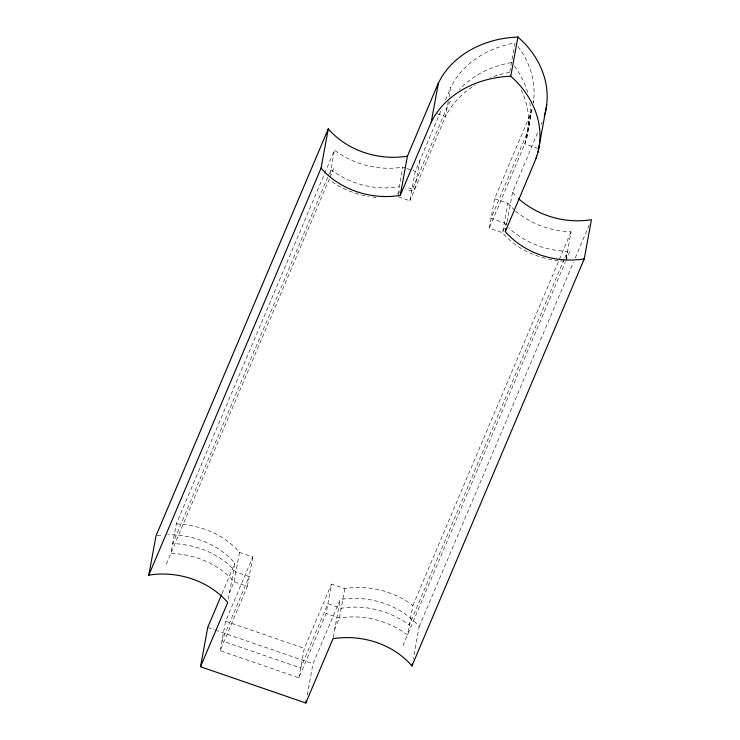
<?xml version="1.0" encoding="UTF-8"?>
<svg xmlns="http://www.w3.org/2000/svg" width="740" height="740" viewBox="0 0 740 740"><rect width="100%" height="100%" fill="white"/><g stroke="black" fill="none" stroke-linecap="round" stroke-linejoin="round"><path stroke-width="0.56" stroke-dasharray="3.7 2.78" d="M566.137 258.917L567.506 251.369C545.99 250.684 524.355 242.637 508.648 227.707M405.918 168.156L402.8 167.083C379.028 171.162 353.739 164.558 334.489 150.155L176.287 523.929L170.885 553.363C194.454 554.186 218.587 563.621 234.099 581.825L247.382 586.395L220.178 650.682L298.895 677.803L326.1 613.515L331.502 584.091L344.785 588.67C368.492 584.591 393.708 591.149 412.929 605.468L407.527 634.902C388.306 620.582 363.09 614.024 339.382 618.094L326.1 613.515M228.318 599.178L234.922 563.205C218.494 544.029 192.576 534.428 167.666 534.743M220.178 650.682L225.58 621.249L252.784 556.97L239.501 552.391C223.989 534.197 199.856 524.752 176.287 523.929M239.501 552.391L234.099 581.825L229.52 592.638M247.382 586.395L252.784 556.97M330.086 174.131L334.489 150.155M298.895 677.803L304.297 648.37L331.502 584.091M397.805 194.333L402.8 167.083M307.239 695.156L313.002 663.762L340.206 599.483C368.64 594.831 400.192 604.589 419.173 626.688L413.197 659.201M398.444 196.868L409.868 200.808L415.269 171.375L441.456 109.502M419.894 160.46L414.493 189.893L406.177 187.026M333.204 637.63L340.206 599.483M344.785 588.67L339.382 618.094L334.804 628.908M448.292 101.38L445.489 116.633L409.868 200.808M449.097 97.014L450.891 87.209L454.018 81.465A98.374 81.169 10.4 0 1 511.46 43.632L515.049 43.031L509.841 71.373M558.182 260.647C537.231 258.177 516.307 249.047 502.497 232.721L489.214 228.142L494.616 198.709L530.238 114.543L532.153 108.382M494.616 198.709L507.899 203.287L502.497 232.721L506.697 222.796M506.512 225.071L506.909 222.897M507.113 221.806L512.515 192.372L538.415 130.74M530.238 114.543L524.836 143.976L489.214 228.142M537.924 148.481L524.836 143.976L526.751 137.816L532.199 108.086M533.198 102.638L533.596 100.455M566.109 259L571.104 231.75C551.096 231.111 530.987 224.118 515.651 211.113M541.097 124.366L541.985 122.239M327.746 177.212L172.688 543.558C196.248 544.372 220.381 553.816 235.903 572.011L249.186 576.59L221.972 640.868L300.69 667.989L327.903 603.711L341.186 608.289C364.885 604.21 390.11 610.768 409.331 625.087L564.352 258.815M328.19 176.148L330.891 169.774C350.131 184.177 375.43 190.781 399.202 186.702M166.306 564.176L329.087 179.589C340.576 188.404 354.386 193.862 368.575 196.47M329.929 177.6L333.703 168.674M221.991 593.767L234.922 563.205M398.24 194.528L399.498 191.549M445.499 99.946L450.891 87.209M412.929 605.468L571.104 231.75M564.805 257.751L567.506 251.369M402.949 645.715L565.258 262.238M565.749 261.072L570.327 250.259M419.173 626.688L573.445 262.191M575.239 257.936L589.188 224.997M450.42 101.084L447.293 106.828L411.671 190.994L405.437 188.848M511.442 62.65L507.862 63.252A98.374 81.169 10.4 0 0 459.309 89.531M509.647 72.465L506.058 73.057A98.374 81.169 10.4 0 0 490.407 77.672M157.093 535.741L162.56 534.974M560.319 260.933L565.702 261.174M372.858 197.025L376.077 197.451M437.183 113.775L445.489 116.633L448.616 110.898A98.374 81.169 10.4 0 1 475.182 85.1M406.963 168.507L415.269 171.375M225.58 621.249L304.297 648.37M207.718 627.483L214.23 629.731M215.312 630.101L313.002 663.762M514.799 210.354L507.899 203.287M512.515 192.372L516.871 197.173M505.744 224.507L504.291 222.906L491.009 218.328L526.63 134.162L528.545 128.001A98.374 81.169 10.4 0 0 529.748 101.88M521.108 89.827A98.374 81.169 10.4 0 1 526.751 137.816M517.954 46.518A98.374 81.169 10.4 0 1 533.281 102.74M514.356 66.138A98.374 81.169 10.4 0 1 527.805 92.796"/><path stroke-width="1.11" d="M148.805 575.137L156.001 535.899L328.264 128.889C347.411 150.923 378.889 160.867 407.425 156.168L438.432 82.908L441.549 77.173A98.374 81.169 10.4 0 1 508.371 37.768L517.954 37L524.53 43.336A98.374 81.169 10.4 0 1 545.241 112.896L544.279 115.977M584.276 258.824L411.967 665.926C392.996 643.828 361.435 634.078 333.009 638.722L305.796 703L200.512 666.721L207.718 627.483L221.547 594.821M148.758 575.239L321.068 168.137L328.264 128.889M305.796 703L306.212 700.762M321.068 168.137C340.206 190.171 371.684 200.105 400.22 195.406L407.425 156.168M400.22 195.406L431.226 122.156L438.432 82.908M584.471 258.889C555.934 263.588 524.447 253.654 505.309 231.611L536.121 158.295L538.035 152.135A98.374 81.169 10.4 0 0 510.757 76.239L517.954 37M411.967 665.926L412.384 663.688M505.309 231.611L505.91 228.346M536.121 158.295L536.528 156.112M538.035 152.135L546.684 104.969M584.23 258.917L591.436 219.678C565.73 223.942 538.035 216.024 518.564 198.69M200.512 666.721L227.726 602.443C208.578 580.41 177.101 570.475 148.564 575.174M431.226 122.156L434.352 116.411A98.374 81.169 10.4 0 1 510.757 76.239"/></g></svg>
